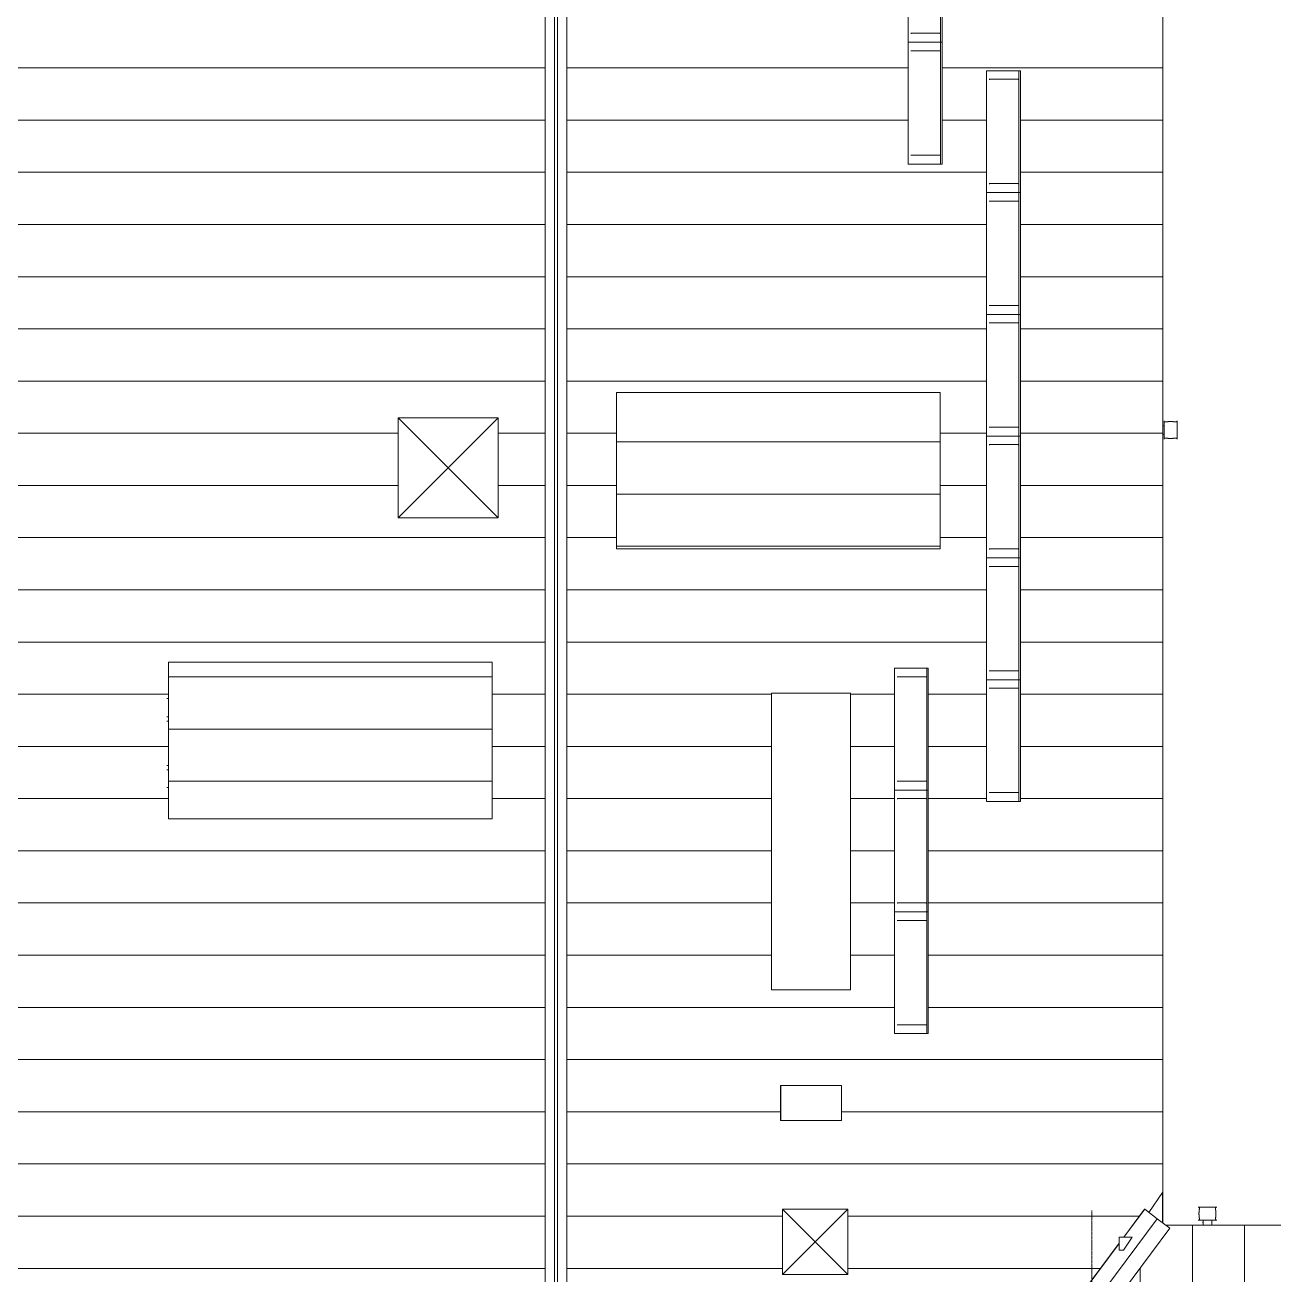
# Model space of a CAD drawing. Header units: millimetres. Extents: x -42533 to 645315, y 3457 to 82611.
# Drawn here: x 168623 to 182982, y 51862 to 66233 of the extents above; entities that cross this region are included whole.
import ezdxf

# ---------------------------------------------------------------- set-up
doc = ezdxf.new("R2010")
doc.units = ezdxf.units.MM
doc.linetypes.add('ADSK_Линия сетки', pattern=[25, 20, -2.5, 0, -2.5])
for name, color, linetype, lineweight in [('Воздуховоды', 7, 'Continuous', 18), ('Крыша', 7, 'Continuous', 9), ('Крыша штриховка', 7, 'Continuous', 9), ('Обобщенные модели', 7, 'Continuous', 18), ('Ограждение', 7, 'Continuous', 9), ('Оси', 253, 'Continuous', 9), ('Панели витража', 7, 'Continuous', 9), ('Перекрытие', 7, 'Continuous', 18), ('Стены наружные', 7, 'Continuous', 18), ('ШТРИХОВКА', 252, 'Continuous', 15)]:
    doc.layers.add(name, color=color, linetype=linetype, lineweight=lineweight)

# ---------------------------------------------------------------- blocks, each defined once
blk = doc.blocks.new('План 2 этажа')
at = {"layer": 'Крыша штриховка'}
h = blk.add_hatch(dxfattribs=at)
h.set_pattern_fill('FP_7', color=8, style=0, pattern_type=2)
h.set_pattern_definition([(0, (3122.9, 338.7), (0, 600), [])])
h.paths.add_polyline_path([(24948.8, 18230.272), (24948.667, 43997.505), (18096.357, 43997.505), (18096.357, 21280.018), (18240.312, 21280.018), (18394.573, 21377.531), (19190.803, 20129.989), (19193.948, 20124.208), (18993.345, 20101.85), (19551.947, 18893.732), (19545.109, 18901.778), (19104.572, 19591.027), (19576.179, 18230.272), (24948.667, 18230.272)])
h.paths.add_polyline_path([(24338.508, 25951.601), (20618.508, 25951.601), (20618.508, 27751.601), (24338.508, 27751.601), (24338.508, 26167.43)])
h.paths.add_polyline_path([(24340.709, 29410.698), (23259.922, 29410.698), (23259.922, 30560.698), (24409.922, 30560.698), (24409.922, 29410.698), (24400.541, 29410.698)])
h.paths.add_polyline_path([(20618.508, 35171.601), (20618.508, 36971.601), (24338.508, 36971.601), (24338.508, 35171.601), (20669.979, 35171.601)])
h.paths.add_polyline_path([(21693.919, 38560.698), (21118.919, 38560.698), (21118.919, 39710.698), (22268.919, 39710.698), (22268.919, 38560.698), (21808.014, 38560.698)])
h = blk.add_hatch(dxfattribs=at)
h.set_pattern_fill('FP_8', color=8, style=0, pattern_type=2)
h.set_pattern_definition([(180, (4673.15, 338.7), (-7e-14, -600), [])])
h.paths.add_polyline_path([(29136.204, 18230.272), (29736.176, 18230.272), (31176.109, 20365.061), (31041.737, 20388.474), (31049.794, 20401.666), (31548.032, 21069.772), (31547.815, 21140.018), (31600.418, 21140.018), (31840.36, 21461.764), (31890.582, 21424.31), (32046.275, 21655.135), (32046.791, 21307.818), (32051.357, 21304.413), (32051.357, 43997.505), (25198.915, 43997.505), (25198.915, 18230.272), (27042.435, 18230.272)])
h.paths.add_polyline_path([(26383.65, 19200.698), (25439.921, 19200.698), (25439.921, 20350.698), (26589.921, 20350.698), (26589.921, 19200.698)])
h.paths.add_polyline_path([(28089.32, 20711.696), (27678.922, 20711.696), (27678.922, 21461.696), (28428.922, 21461.696), (28428.922, 20711.696), (28266.709, 20711.696)])
h.paths.add_polyline_path([(27655.922, 22483.692), (27655.922, 22883.692), (28355.922, 22883.692), (28355.922, 22483.692), (27678.922, 22483.692)])
h.paths.add_polyline_path([(28977.408, 23480.202), (28964.045, 23480.202), (28964.045, 27680.202), (29353.244, 27680.202), (29353.244, 23480.202), (28979.121, 23480.202)])
h.paths.add_polyline_path([(27655.922, 23983.7), (27550.923, 23983.7), (27550.923, 27393.7), (28460.923, 27393.7), (28460.923, 23983.7), (27715.359, 23983.7)])
h.paths.add_polyline_path([(30057.639, 26149.666), (30023.315, 26149.666), (30023.315, 34549.666), (30412.514, 34549.666), (30412.514, 26149.666), (30183.088, 26149.666)])
h.paths.add_polyline_path([(27989.248, 29052.618), (25770.565, 29052.618), (25770.565, 30852.618), (29489.207, 30852.618), (29489.207, 29052.618), (28089.32, 29052.618)])
h.paths.add_polyline_path([(29126.052, 33477.578), (29122.646, 33477.578), (29122.646, 41877.578), (29511.846, 41877.578), (29511.846, 33477.578), (29127.757, 33477.578)])
h.paths.add_polyline_path([(27655.922, 35838.702), (27655.922, 36238.702), (28355.922, 36238.702), (28355.922, 35838.702), (28089.32, 35838.702)])
h.paths.add_polyline_path([(27550.923, 37423.7), (27550.923, 42023.7), (28460.923, 42023.7), (28460.923, 37423.7), (27854.654, 37423.7)])
h = blk.add_hatch(dxfattribs=at)
h.set_pattern_fill('FP_19', color=8, style=0, pattern_type=2)
h.set_pattern_definition([(180, (49306.55, 3239.7), (-7e-14, -600), [])])
h.paths.add_polyline_path([(25770.565, 29052.618), (29489.207, 29052.618), (29489.207, 30852.618), (25770.565, 30852.618), (25770.565, 29375.023)])
h = blk.add_hatch(dxfattribs=at)
h.set_pattern_fill('FP_20', color=8, style=0, pattern_type=2)
h.set_pattern_definition([(0, (801.16, -6061.3), (0, 600), [])])
h.paths.add_polyline_path([(24338.508, 25951.601), (24338.508, 27751.601), (20618.508, 27751.601), (20618.508, 25951.601), (23901.782, 25951.601)])
h = blk.add_hatch(dxfattribs=at)
h.set_pattern_fill('FP_9', color=8, style=0, pattern_type=2)
h.set_pattern_definition([(270, (842.4, -16860.6), (600, 4e-14), [])])
h.paths.add_polyline_path([(33323.741, 13727.567), (38561.401, 13727.567), (38561.401, 13870.523), (38536.457, 13870.23), (38450.578, 21210.018), (38450.578, 21260.018), (38561.401, 21260.018), (38561.401, 21280.018), (32084.069, 21280.018), (32132.058, 21244.23), (30695.26, 19317.578), (30795.993, 19317.578), (30775.173, 19257.578), (30650.515, 19257.578), (29869.541, 18211.892), (29870.689, 18210.718), (25704.645, 13743.182), (31635.996, 13727.567), (32964.784, 13727.567)])
h.paths.add_polyline_path([(11561.357, 13740.416), (11561.357, 13740.521), (11526.903, 13740.507)])
h.paths.add_polyline_path([(24101.353, 13747.403), (24081.951, 13775.515), (24089.825, 13775.515), (20054.748, 18104.105), (20056.478, 18105.419), (20054.748, 18104.416), (19974.307, 18230.272), (19576.179, 18230.272), (19104.572, 19591.027), (18087.478, 21182.333), (18240.312, 21280.018), (11501.357, 21280.018), (11501.357, 21221.225), (11611.357, 21221.225), (11611.357, 13801.225), (11561.357, 13801.225), (11561.357, 13780.416), (23901.782, 13747.928)])
h.paths.add_polyline_path([(33423.969, 13905.448), (33421.469, 13905.448), (33420.912, 13996.099), (33403.907, 13999.98), (33385.214, 14015.656), (33375.773, 14035.731), (33376.469, 14192.982), (33379.485, 14197.96), (33383.168, 14200.708), (33394.33, 14204.67), (33409.368, 14207.374), (33426.469, 14208.433), (33451.469, 14206.363), (33464.772, 14202.721), (33472.383, 14198.759), (33474.766, 14196.981), (33476.469, 14192.982), (33476.469, 14033.814), (33465.561, 14013.162), (33447.175, 13999.557), (33431.469, 13994.831), (33430.799, 13905.448), (33425.175, 13905.448)])
h.paths.add_polyline_path([(16661.357, 13905.448), (16656.357, 13905.448), (16655.8, 13996.099), (16638.795, 13999.98), (16620.102, 14015.656), (16610.661, 14035.731), (16611.357, 14192.982), (16614.373, 14197.96), (16618.056, 14200.708), (16629.218, 14204.67), (16644.256, 14207.374), (16661.357, 14208.433), (16686.357, 14206.363), (16699.66, 14202.721), (16707.271, 14198.759), (16709.654, 14196.981), (16711.357, 14192.982), (16711.357, 14033.814), (16700.449, 14013.162), (16682.063, 13999.557), (16666.357, 13994.831), (16665.688, 13905.448), (16662.651, 13905.448)])
at = {"layer": 'Воздуховоды', "color": 8}
for p, q in [((23259.922, 30560.698), (23834.922, 29985.698)), ((23259.922, 29410.698), (23259.922, 30560.698)), ((24409.922, 30560.698), (23259.922, 30560.698)), ((23259.922, 29410.698), (23259.922, 30560.698)), ((24409.922, 30560.698), (23259.922, 30560.698)), ((23834.922, 29985.698), (24409.922, 30560.698)), ((24409.922, 30560.698), (24409.922, 29410.698)), ((24409.922, 30560.698), (24409.922, 29410.698)), ((23834.922, 29985.698), (23259.922, 29410.698)), ((24409.922, 29410.698), (23834.922, 29985.698)), ((23259.922, 29410.698), (24409.922, 29410.698)), ((24409.922, 29410.698), (23259.922, 29410.698)), ((27678.922, 21461.696), (28053.922, 21086.696)), ((27678.922, 20711.696), (27678.922, 21461.696)), ((28428.922, 21461.696), (27678.922, 21461.696)), ((27678.922, 20711.696), (27678.922, 21461.696)), ((28428.922, 21461.696), (27678.922, 21461.696)), ((28053.922, 21086.696), (28428.922, 21461.696)), ((28428.922, 21461.696), (28428.922, 20711.696)), ((28428.922, 21461.696), (28428.922, 20711.696)), ((28053.922, 21086.696), (27678.922, 20711.696)), ((28428.922, 20711.696), (28053.922, 21086.696)), ((27678.922, 20711.696), (28428.922, 20711.696)), ((28428.922, 20711.696), (27678.922, 20711.696))]:
    blk.add_line(p, q, dxfattribs=at)
at = {"layer": 'Крыша', "color": 8}
for p, q in [((32051.357, 21304.413), (32051.357, 43997.505)), ((25770.565, 30852.618), (29489.207, 30852.618)), ((25770.565, 30852.618), (25770.565, 29052.618)), ((29489.207, 29052.618), (29489.207, 30852.618)), ((29489.207, 29052.618), (25770.565, 29052.618)), ((20618.508, 27751.601), (24338.508, 27751.601)), ((20618.508, 27751.601), (20618.508, 25951.601)), ((24338.508, 27751.601), (24338.508, 25951.601)), ((24338.508, 25951.601), (20618.508, 25951.601)), ((27655.922, 22883.692), (27656.922, 22883.692)), ((27656.922, 22483.692), (27655.922, 22483.692)), ((31890.582, 21424.31), (32046.275, 21655.135)), ((32046.275, 21655.135), (32046.275, 21308.203)), ((38561.401, 21280.018), (32084.069, 21280.018))]:
    blk.add_line(p, q, dxfattribs=at)
at = {"layer": 'Обобщенные модели', "color": 8, "lineweight": 9}
for p, q in [((29122.646, 34877.578), (29122.646, 36277.578)), ((29493.937, 36277.578), (29493.937, 34877.578)), ((29511.846, 34877.578), (29511.846, 36277.578)), ((29153.222, 34979.079), (29159.483, 34979.079)), ((29494.112, 34980.278), (29153.241, 34980.278)), ((29487.559, 34979.079), (29494.112, 34979.079)), ((29122.646, 34877.578), (29123.929, 34877.578)), ((29122.646, 33477.578), (29122.646, 34877.578)), ((29123.929, 34877.578), (29122.646, 34877.578)), ((29139.872, 34877.578), (29123.929, 34877.578)), ((29123.929, 34877.578), (29139.872, 34877.578)), ((29139.872, 34877.578), (29149.128, 34877.578)), ((29149.128, 34877.578), (29139.872, 34877.578)), ((29149.128, 34877.578), (29156.971, 34877.578)), ((29156.971, 34877.578), (29149.128, 34877.578)), ((29153.222, 34779.079), (29159.483, 34779.079)), ((29494.161, 34780.278), (29153.241, 34780.278)), ((29156.971, 34877.578), (29490.075, 34877.578)), ((29490.075, 34877.578), (29156.971, 34877.578)), ((29487.559, 34779.079), (29494.162, 34779.079)), ((29490.075, 34877.578), (29493.175, 34877.578)), ((29493.175, 34877.578), (29490.075, 34877.578)), ((29493.937, 34877.578), (29493.937, 33477.578)), ((29509.095, 34877.578), (29493.937, 34877.578)), ((29493.937, 34877.578), (29509.095, 34877.578)), ((29509.095, 34877.578), (29511.846, 34877.578)), ((29511.846, 34877.578), (29509.095, 34877.578)), ((29511.846, 33477.578), (29511.846, 34877.578)), ((30023.315, 34549.666), (30024.598, 34549.666)), ((30023.315, 33149.666), (30023.315, 34549.666)), ((30040.54, 34549.666), (30024.598, 34549.666)), ((30040.54, 34549.666), (30049.796, 34549.666)), ((30049.796, 34549.666), (30057.639, 34549.666)), ((30057.639, 34549.666), (30390.743, 34549.666)), ((30390.743, 34549.666), (30393.844, 34549.666)), ((30394.606, 34549.666), (30394.606, 33149.666)), ((30409.764, 34549.666), (30394.606, 34549.666)), ((30409.764, 34549.666), (30412.514, 34549.666)), ((30412.514, 33149.666), (30412.514, 34549.666)), ((30053.89, 34451.167), (30060.151, 34451.167)), ((30394.83, 34452.366), (30053.909, 34452.366)), ((30388.227, 34451.167), (30394.83, 34451.167)), ((29153.222, 33579.079), (29159.483, 33579.079)), ((29494.112, 33580.278), (29153.241, 33580.278)), ((29487.559, 33579.079), (29494.112, 33579.079)), ((29123.929, 33477.578), (29122.646, 33477.578)), ((29123.929, 33477.578), (29139.872, 33477.578)), ((29149.128, 33477.578), (29139.872, 33477.578)), ((29156.971, 33477.578), (29149.128, 33477.578)), ((29490.075, 33477.578), (29156.971, 33477.578)), ((29493.175, 33477.578), (29490.075, 33477.578)), ((29493.937, 33477.578), (29509.095, 33477.578)), ((29511.846, 33477.578), (29509.095, 33477.578)), ((30053.89, 33251.167), (30060.151, 33251.167)), ((30394.78, 33252.366), (30053.909, 33252.366)), ((30388.227, 33251.167), (30394.78, 33251.167)), ((30023.315, 33149.666), (30024.598, 33149.666)), ((30023.315, 31749.666), (30023.315, 33149.666)), ((30024.598, 33149.666), (30023.315, 33149.666)), ((30040.54, 33149.666), (30024.598, 33149.666)), ((30024.598, 33149.666), (30040.54, 33149.666)), ((30040.54, 33149.666), (30049.796, 33149.666)), ((30049.796, 33149.666), (30040.54, 33149.666)), ((30049.796, 33149.666), (30057.639, 33149.666)), ((30057.639, 33149.666), (30049.796, 33149.666)), ((30394.83, 33052.366), (30053.909, 33052.366)), ((30057.639, 33149.666), (30390.743, 33149.666)), ((30390.743, 33149.666), (30057.639, 33149.666)), ((30390.743, 33149.666), (30393.844, 33149.666)), ((30393.844, 33149.666), (30390.743, 33149.666)), ((30394.606, 33149.666), (30394.606, 31749.666)), ((30409.764, 33149.666), (30394.606, 33149.666)), ((30394.606, 33149.666), (30409.764, 33149.666)), ((30409.764, 33149.666), (30412.514, 33149.666)), ((30412.514, 33149.666), (30409.764, 33149.666)), ((30412.514, 31749.666), (30412.514, 33149.666)), ((30053.89, 33051.167), (30060.151, 33051.167)), ((30388.227, 33051.167), (30394.83, 33051.167)), ((30053.89, 31851.167), (30060.151, 31851.167)), ((30394.78, 31852.366), (30053.909, 31852.366)), ((30388.227, 31851.167), (30394.78, 31851.167)), ((30023.315, 31749.666), (30024.598, 31749.666)), ((30023.315, 30349.666), (30023.315, 31749.666)), ((30024.598, 31749.666), (30023.315, 31749.666)), ((30040.54, 31749.666), (30024.598, 31749.666)), ((30024.598, 31749.666), (30040.54, 31749.666)), ((30040.54, 31749.666), (30049.796, 31749.666)), ((30049.796, 31749.666), (30040.54, 31749.666)), ((30049.796, 31749.666), (30057.639, 31749.666)), ((30057.639, 31749.666), (30049.796, 31749.666)), ((30053.89, 31651.167), (30060.151, 31651.167)), ((30394.83, 31652.366), (30053.909, 31652.366)), ((30057.639, 31749.666), (30390.743, 31749.666)), ((30390.743, 31749.666), (30057.639, 31749.666)), ((30388.227, 31651.167), (30394.83, 31651.167)), ((30390.743, 31749.666), (30393.844, 31749.666)), ((30393.844, 31749.666), (30390.743, 31749.666)), ((30394.606, 31749.666), (30394.606, 30349.666)), ((30409.764, 31749.666), (30394.606, 31749.666)), ((30394.606, 31749.666), (30409.764, 31749.666)), ((30409.764, 31749.666), (30412.514, 31749.666)), ((30412.514, 31749.666), (30409.764, 31749.666)), ((30412.514, 30349.666), (30412.514, 31749.666)), ((30024.598, 30349.666), (30023.315, 30349.666)), ((30023.315, 30349.666), (30024.598, 30349.666)), ((30023.315, 28949.666), (30023.315, 30349.666)), ((30024.598, 30349.666), (30040.54, 30349.666)), ((30040.54, 30349.666), (30024.598, 30349.666)), ((30049.796, 30349.666), (30040.54, 30349.666)), ((30040.54, 30349.666), (30049.796, 30349.666)), ((30057.639, 30349.666), (30049.796, 30349.666)), ((30049.796, 30349.666), (30057.639, 30349.666)), ((30053.89, 30451.167), (30060.151, 30451.167)), ((30394.78, 30452.366), (30053.909, 30452.366)), ((30390.743, 30349.666), (30057.639, 30349.666)), ((30057.639, 30349.666), (30390.743, 30349.666)), ((30388.227, 30451.167), (30394.78, 30451.167)), ((30393.844, 30349.666), (30390.743, 30349.666)), ((30390.743, 30349.666), (30393.844, 30349.666)), ((30394.606, 30349.666), (30409.764, 30349.666)), ((30394.606, 30349.666), (30394.606, 28949.666)), ((30409.764, 30349.666), (30394.606, 30349.666)), ((30412.514, 30349.666), (30409.764, 30349.666)), ((30409.764, 30349.666), (30412.514, 30349.666)), ((30412.514, 28949.666), (30412.514, 30349.666)), ((30053.89, 30251.167), (30060.151, 30251.167)), ((30394.83, 30252.366), (30053.909, 30252.366)), ((30388.227, 30251.167), (30394.83, 30251.167)), ((30053.89, 29051.167), (30060.151, 29051.167)), ((30394.78, 29052.366), (30053.909, 29052.366)), ((30388.227, 29051.167), (30394.78, 29051.167)), ((30023.315, 28949.666), (30024.598, 28949.666)), ((30023.315, 27549.666), (30023.315, 28949.666)), ((30024.598, 28949.666), (30023.315, 28949.666)), ((30040.54, 28949.666), (30024.598, 28949.666)), ((30024.598, 28949.666), (30040.54, 28949.666)), ((30040.54, 28949.666), (30049.796, 28949.666)), ((30049.796, 28949.666), (30040.54, 28949.666)), ((30049.796, 28949.666), (30057.639, 28949.666)), ((30057.639, 28949.666), (30049.796, 28949.666)), ((30057.639, 28949.666), (30390.743, 28949.666)), ((30390.743, 28949.666), (30057.639, 28949.666)), ((30390.743, 28949.666), (30393.844, 28949.666)), ((30393.844, 28949.666), (30390.743, 28949.666)), ((30394.606, 28949.666), (30394.606, 27549.666)), ((30409.764, 28949.666), (30394.606, 28949.666)), ((30394.606, 28949.666), (30409.764, 28949.666)), ((30409.764, 28949.666), (30412.514, 28949.666)), ((30412.514, 28949.666), (30409.764, 28949.666)), ((30412.514, 27549.666), (30412.514, 28949.666)), ((30053.89, 28851.167), (30060.151, 28851.167)), ((30394.83, 28852.366), (30053.909, 28852.366)), ((30388.227, 28851.167), (30394.83, 28851.167)), ((28964.045, 27680.202), (28965.328, 27680.202)), ((28964.045, 26280.202), (28964.045, 27680.202)), ((28981.27, 27680.202), (28965.328, 27680.202)), ((28981.27, 27680.202), (28990.526, 27680.202)), ((28990.526, 27680.202), (28998.369, 27680.202)), ((28998.369, 27680.202), (29331.473, 27680.202)), ((29331.473, 27680.202), (29334.574, 27680.202)), ((29335.336, 27680.202), (29335.336, 26280.202)), ((29350.494, 27680.202), (29335.336, 27680.202)), ((29350.494, 27680.202), (29353.244, 27680.202)), ((29353.244, 26280.202), (29353.244, 27680.202)), ((30053.89, 27651.167), (30060.151, 27651.167)), ((30394.78, 27652.366), (30053.909, 27652.366)), ((30388.227, 27651.167), (30394.78, 27651.167)), ((28994.621, 27581.703), (29000.881, 27581.703)), ((29335.56, 27582.902), (28994.639, 27582.902)), ((29328.957, 27581.703), (29335.561, 27581.703)), ((30023.315, 27549.666), (30024.598, 27549.666)), ((30023.315, 26149.666), (30023.315, 27549.666)), ((30024.598, 27549.666), (30023.315, 27549.666)), ((30040.54, 27549.666), (30024.598, 27549.666)), ((30024.598, 27549.666), (30040.54, 27549.666)), ((30040.54, 27549.666), (30049.796, 27549.666)), ((30049.796, 27549.666), (30040.54, 27549.666)), ((30049.796, 27549.666), (30057.639, 27549.666)), ((30057.639, 27549.666), (30049.796, 27549.666)), ((30053.89, 27451.167), (30060.151, 27451.167)), ((30394.83, 27452.366), (30053.909, 27452.366)), ((30057.639, 27549.666), (30390.743, 27549.666)), ((30390.743, 27549.666), (30057.639, 27549.666)), ((30388.227, 27451.167), (30394.83, 27451.167)), ((30390.743, 27549.666), (30393.844, 27549.666)), ((30393.844, 27549.666), (30390.743, 27549.666)), ((30394.606, 27549.666), (30394.606, 26149.666)), ((30409.764, 27549.666), (30394.606, 27549.666)), ((30394.606, 27549.666), (30409.764, 27549.666)), ((30409.764, 27549.666), (30412.514, 27549.666)), ((30412.514, 27549.666), (30409.764, 27549.666)), ((30412.514, 26149.666), (30412.514, 27549.666)), ((28994.621, 26381.703), (29000.881, 26381.703)), ((29335.51, 26382.902), (28994.639, 26382.902)), ((29328.957, 26381.703), (29335.51, 26381.703)), ((28964.045, 26280.202), (28965.328, 26280.202)), ((28964.045, 24880.202), (28964.045, 26280.202)), ((28965.328, 26280.202), (28964.045, 26280.202)), ((28981.27, 26280.202), (28965.328, 26280.202)), ((28965.328, 26280.202), (28981.27, 26280.202)), ((28981.27, 26280.202), (28990.526, 26280.202)), ((28990.526, 26280.202), (28981.27, 26280.202)), ((28990.526, 26280.202), (28998.369, 26280.202)), ((28998.369, 26280.202), (28990.526, 26280.202)), ((28994.621, 26181.703), (29000.881, 26181.703)), ((29335.56, 26182.902), (28994.639, 26182.902)), ((28998.369, 26280.202), (29331.473, 26280.202)), ((29331.473, 26280.202), (28998.369, 26280.202)), ((29328.957, 26181.703), (29335.561, 26181.703)), ((29331.473, 26280.202), (29334.574, 26280.202)), ((29334.574, 26280.202), (29331.473, 26280.202)), ((29335.336, 26280.202), (29335.336, 24880.202)), ((29350.494, 26280.202), (29335.336, 26280.202)), ((29335.336, 26280.202), (29350.494, 26280.202)), ((29350.494, 26280.202), (29353.244, 26280.202)), ((29353.244, 26280.202), (29350.494, 26280.202)), ((29353.244, 24880.202), (29353.244, 26280.202)), ((30053.89, 26251.167), (30060.151, 26251.167)), ((30394.78, 26252.366), (30053.909, 26252.366)), ((30388.227, 26251.167), (30394.78, 26251.167)), ((30024.598, 26149.666), (30023.315, 26149.666)), ((30024.598, 26149.666), (30040.54, 26149.666)), ((30049.796, 26149.666), (30040.54, 26149.666)), ((30057.639, 26149.666), (30049.796, 26149.666)), ((30390.743, 26149.666), (30057.639, 26149.666)), ((30393.844, 26149.666), (30390.743, 26149.666)), ((30394.606, 26149.666), (30409.764, 26149.666)), ((30412.514, 26149.666), (30409.764, 26149.666)), ((28964.045, 24880.202), (28965.328, 24880.202)), ((28964.045, 23480.202), (28964.045, 24880.202)), ((28965.328, 24880.202), (28964.045, 24880.202)), ((28981.27, 24880.202), (28965.328, 24880.202)), ((28965.328, 24880.202), (28981.27, 24880.202)), ((28981.27, 24880.202), (28990.526, 24880.202)), ((28990.526, 24880.202), (28981.27, 24880.202)), ((28990.526, 24880.202), (28998.369, 24880.202)), ((28998.369, 24880.202), (28990.526, 24880.202)), ((28994.621, 24981.703), (29000.881, 24981.703)), ((29335.51, 24982.902), (28994.639, 24982.902)), ((28998.369, 24880.202), (29331.473, 24880.202)), ((29331.473, 24880.202), (28998.369, 24880.202)), ((29328.957, 24981.703), (29335.51, 24981.703)), ((29331.473, 24880.202), (29334.574, 24880.202)), ((29334.574, 24880.202), (29331.473, 24880.202)), ((29335.336, 24880.202), (29335.336, 23480.202)), ((29350.494, 24880.202), (29335.336, 24880.202)), ((29335.336, 24880.202), (29350.494, 24880.202)), ((29350.494, 24880.202), (29353.244, 24880.202)), ((29353.244, 24880.202), (29350.494, 24880.202)), ((29353.244, 23480.202), (29353.244, 24880.202)), ((28994.621, 24781.703), (29000.881, 24781.703)), ((29335.56, 24782.902), (28994.639, 24782.902)), ((29328.957, 24781.703), (29335.561, 24781.703)), ((28994.621, 23581.703), (29000.881, 23581.703)), ((29335.51, 23582.902), (28994.639, 23582.902)), ((29328.957, 23581.703), (29335.51, 23581.703)), ((28965.328, 23480.202), (28964.045, 23480.202)), ((28965.328, 23480.202), (28981.27, 23480.202)), ((28990.526, 23480.202), (28981.27, 23480.202)), ((28998.369, 23480.202), (28990.526, 23480.202)), ((29331.473, 23480.202), (28998.369, 23480.202)), ((29334.574, 23480.202), (29331.473, 23480.202)), ((29335.336, 23480.202), (29350.494, 23480.202)), ((29353.244, 23480.202), (29350.494, 23480.202))]:
    blk.add_line(p, q, dxfattribs=at)
at = {"layer": 'Обобщенные модели', "color": 8}
for p, q in [((32064.051, 30419.691), (32063.721, 30525.874)), ((32213.721, 30526.339), (32214.05, 30420.156)), ((32064.38, 30313.508), (32064.051, 30419.691)), ((32214.05, 30420.156), (32214.379, 30313.973)), ((32457.031, 21485.018), (32563.215, 21485.018)), ((32563.215, 21485.018), (32669.398, 21485.018)), ((32563.215, 21335.018), (32457.031, 21335.018)), ((32513.215, 21335.018), (32513.215, 21280.018)), ((32513.215, 21306.37), (32513.215, 21280.018)), ((32669.398, 21335.018), (32563.215, 21335.018)), ((32613.215, 21280.018), (32613.215, 21335.018)), ((32613.215, 21280.018), (32613.215, 21306.37))]:
    blk.add_line(p, q, dxfattribs=at)
at = {"layer": 'Обобщенные модели', "color": 8, "flags": 128}
for points in [[(32051.993, 30469.654), (32057.384, 30469.67), (32062.666, 30469.687), (32063.896, 30469.691)], [(32064.206, 30369.691), (32059.905, 30369.678), (32054.558, 30369.661), (32051.357, 30369.651)], [(32513.215, 21306.37), (32513.215, 21312.038), (32513.215, 21317.622), (32513.215, 21323.115), (32513.215, 21328.506), (32513.215, 21333.788), (32513.215, 21335.018)], [(32513.215, 21334.272), (32513.215, 21331.103), (32513.215, 21328.139), (32513.215, 21325.387), (32513.215, 21322.849), (32513.215, 21320.532), (32513.215, 21318.437), (32513.215, 21316.569), (32513.215, 21314.93), (32513.215, 21313.524), (32513.215, 21312.352), (32513.215, 21311.416), (32513.215, 21310.717), (32513.215, 21310.258), (32513.215, 21310.038)], [(32613.215, 21310.138), (32613.215, 21310.497), (32613.215, 21311.096), (32613.215, 21311.933), (32613.215, 21313.008), (32613.215, 21314.317), (32613.215, 21315.859), (32613.215, 21317.632), (32613.215, 21319.633), (32613.215, 21321.858), (32613.215, 21324.305), (32613.215, 21326.968), (32613.215, 21329.845), (32613.215, 21332.929), (32613.215, 21335.018)], [(32613.215, 21335.018), (32613.215, 21330.717), (32613.215, 21325.37), (32613.215, 21319.919), (32613.215, 21314.371), (32613.215, 21308.737), (32613.215, 21306.37)]]:
    blk.add_lwpolyline(points, dxfattribs=at)
at = {"layer": 'Обобщенные модели', "color": 8}
for start, end in [(165.3598094, 194.6401906), (345.3598094, 14.6401906)]:
    blk.add_arc((32563.215, 21310.018), 52, start, end, dxfattribs=at)
for points in [[(32063.721, 30525.874), (32063.728, 30523.604), (32064.435, 30519.627), (32067.305, 30515.839), (32070.877, 30513.927), (32073.633, 30513.123), (32076.124, 30512.743), (32078.142, 30512.595), (32080.299, 30512.551), (32082.581, 30512.573), (32084.983, 30512.687), (32087.505, 30512.909), (32090.138, 30513.193), (32092.877, 30513.492), (32095.712, 30513.827), (32098.638, 30514.223), (32101.651, 30514.634), (32104.748, 30515.022), (32107.921, 30515.4), (32111.161, 30515.791), (32114.465, 30516.161), (32118.945, 30516.586), (32124.673, 30517.033), (32134.012, 30517.516), (32143.499, 30517.545), (32152.838, 30517.119), (32158.566, 30516.708), (32163.046, 30516.311), (32166.35, 30515.961), (32169.592, 30515.591), (32172.766, 30515.233), (32175.865, 30514.864), (32178.881, 30514.471), (32181.811, 30514.093), (32184.649, 30513.776), (32187.39, 30513.494), (32190.027, 30513.226), (32192.552, 30513.02), (32194.955, 30512.921), (32197.239, 30512.913), (32199.395, 30512.971), (32201.413, 30513.133), (32203.901, 30513.53), (32206.65, 30514.353), (32210.206, 30516.289), (32213.048, 30520.096), (32213.728, 30524.072), (32213.721, 30526.339)], [(32214.379, 30313.973), (32214.372, 30316.243), (32213.665, 30320.219), (32210.795, 30324.007), (32207.223, 30325.919), (32204.467, 30326.723), (32201.976, 30327.103), (32199.958, 30327.252), (32197.802, 30327.296), (32195.519, 30327.274), (32193.117, 30327.16), (32190.596, 30326.938), (32187.962, 30326.654), (32185.224, 30326.355), (32182.389, 30326.019), (32179.462, 30325.624), (32176.449, 30325.212), (32173.352, 30324.824), (32170.179, 30324.446), (32166.939, 30324.056), (32163.636, 30323.686), (32159.156, 30323.261), (32153.428, 30322.814), (32144.088, 30322.331), (32134.602, 30322.302), (32125.263, 30322.727), (32119.535, 30323.139), (32115.054, 30323.536), (32111.75, 30323.885), (32108.509, 30324.256), (32105.334, 30324.614), (32102.235, 30324.983), (32099.219, 30325.376), (32096.29, 30325.753), (32093.452, 30326.071), (32090.71, 30326.353), (32088.073, 30326.621), (32085.549, 30326.827), (32083.145, 30326.926), (32080.862, 30326.933), (32078.705, 30326.875), (32076.687, 30326.713), (32074.199, 30326.317), (32071.45, 30325.494), (32067.894, 30323.558), (32065.052, 30319.751), (32064.373, 30315.774), (32064.38, 30313.508)], [(32457.031, 21335.018), (32459.301, 21335.018), (32463.28, 21335.712), (32467.077, 21338.57), (32469, 21342.136), (32469.812, 21344.89), (32470.2, 21347.38), (32470.355, 21349.397), (32470.406, 21351.553), (32470.391, 21353.836), (32470.284, 21356.238), (32470.07, 21358.761), (32469.794, 21361.395), (32469.503, 21364.134), (32469.177, 21366.97), (32468.79, 21369.898), (32468.388, 21372.912), (32468.01, 21376.01), (32467.642, 21379.185), (32467.261, 21382.426), (32466.901, 21385.73), (32466.49, 21390.212), (32466.061, 21395.941), (32465.607, 21405.282), (32465.607, 21414.769), (32466.062, 21424.106), (32466.491, 21429.833), (32466.902, 21434.312), (32467.262, 21437.615), (32467.642, 21440.855), (32468.01, 21444.029), (32468.389, 21447.127), (32468.791, 21450.142), (32469.178, 21453.07), (32469.504, 21455.907), (32469.795, 21458.647), (32470.071, 21461.283), (32470.285, 21463.807), (32470.391, 21466.211), (32470.406, 21468.494), (32470.354, 21470.651), (32470.198, 21472.669), (32469.81, 21475.159), (32468.995, 21477.91), (32467.07, 21481.472), (32463.272, 21484.325), (32459.298, 21485.018), (32457.031, 21485.018)], [(32669.398, 21485.018), (32667.128, 21485.018), (32663.15, 21484.323), (32659.352, 21481.465), (32657.43, 21477.899), (32656.617, 21475.146), (32656.229, 21472.656), (32656.074, 21470.638), (32656.024, 21468.482), (32656.039, 21466.199), (32656.145, 21463.797), (32656.359, 21461.274), (32656.635, 21458.64), (32656.926, 21455.901), (32657.252, 21453.065), (32657.639, 21450.137), (32658.041, 21447.123), (32658.42, 21444.025), (32658.788, 21440.85), (32659.168, 21437.609), (32659.528, 21434.305), (32659.939, 21429.823), (32660.368, 21424.094), (32660.822, 21414.753), (32660.822, 21405.266), (32660.367, 21395.929), (32659.938, 21390.202), (32659.527, 21385.723), (32659.167, 21382.42), (32658.787, 21379.18), (32658.419, 21376.006), (32658.041, 21372.908), (32657.638, 21369.893), (32657.252, 21366.965), (32656.925, 21364.128), (32656.635, 21361.388), (32656.359, 21358.752), (32656.145, 21356.228), (32656.038, 21353.824), (32656.024, 21351.541), (32656.075, 21349.384), (32656.231, 21347.366), (32656.62, 21344.876), (32657.434, 21342.125), (32659.359, 21338.563), (32663.157, 21335.71), (32667.132, 21335.018), (32669.398, 21335.018)]]:
    blk.add_open_spline(points, degree=3, knots=[-1, -1, -1, -1, -0.941176471, -0.882352941, -0.852941176, -0.823529412, -0.808823529, -0.794117647, -0.779411765, -0.764705882, -0.75, -0.735294118, -0.720588235, -0.705882353, -0.691176471, -0.676470588, -0.661764706, -0.647058824, -0.632352941, -0.617647059, -0.602941176, -0.588235294, -0.558823529, -0.529411765, -0.470588235, -0.441176471, -0.411764706, -0.397058824, -0.382352941, -0.367647059, -0.352941176, -0.338235294, -0.323529412, -0.308823529, -0.294117647, -0.279411765, -0.264705882, -0.25, -0.235294118, -0.220588235, -0.205882353, -0.191176471, -0.176470588, -0.147058824, -0.117647059, -0.058823529, 0, 0, 0, 0], dxfattribs=at)
at = {"layer": 'Ограждение', "color": 8}
for p, q in [((24948.8, 43997.505), (24948.8, 18230.272)), ((25056.865, 43997.505), (25056.865, 18230.272)), ((25090.85, 18230.272), (25090.85, 43997.505)), ((25198.915, 43997.505), (25198.915, 18230.272)), ((31600.418, 21140.018), (31840.36, 21461.764)), ((31841.504, 21460.91), (31602.199, 21140.018)), ((31840.36, 21461.764), (31841.504, 21460.91)), ((31841.504, 21460.91), (31986.654, 21352.665)), ((30475.078, 19325.739), (31986.654, 21352.665)), ((31986.654, 21352.665), (32130.913, 21245.084)), ((29869.262, 18212.357), (32130.913, 21245.084)), ((29870.275, 18211.325), (32132.058, 21244.23)), ((32130.913, 21245.084), (32132.058, 21244.23)), ((31548.04, 21067.393), (31041.737, 20388.474)), ((31049.794, 20401.666), (31548.032, 21069.772))]:
    blk.add_line(p, q, dxfattribs=at)
at = {"layer": 'Оси', "color": 8, "linetype": 'ADSK_Линия сетки'}
blk.add_line((31235.923, -4690.674), (31235.923, 21446.28), dxfattribs=at)
at = {"layer": 'Панели витража', "color": 8}
for p, q in [((20618.508, 27331.81), (20600.459, 27331.81)), ((20618.508, 27121.81), (20600.459, 27121.81)), ((20618.508, 27071.81), (20600.459, 27071.81)), ((20618.508, 26561.81), (20600.459, 26561.81)), ((20618.508, 26511.81), (20600.459, 26511.81)), ((20618.508, 26311.81), (20600.459, 26311.81))]:
    blk.add_line(p, q, dxfattribs=at)
at = {"layer": 'Перекрытие', "color": 8}
for p, q in [((28460.923, 27393.7), (27550.923, 27393.7)), ((27550.923, 27393.7), (27550.923, 23983.7)), ((28460.923, 23983.7), (28460.923, 27393.7)), ((27550.923, 23983.7), (28460.923, 23983.7))]:
    blk.add_line(p, q, dxfattribs=at)
at = {"layer": 'Стены наружные', "color": 8}
for p, q in [((27655.922, 22884.692), (28356.922, 22884.692)), ((27655.922, 22482.692), (27655.922, 22884.692)), ((28355.922, 22883.692), (27656.922, 22883.692)), ((27656.922, 22483.692), (27656.922, 22883.692)), ((28355.922, 22483.692), (28355.922, 22883.692)), ((28356.922, 22884.692), (28356.922, 22482.692)), ((28356.922, 22482.692), (27655.922, 22482.692)), ((27656.922, 22483.692), (28355.922, 22483.692)), ((31547.815, 21140.018), (31698.824, 21140.018)), ((31547.815, 21140.018), (31548.28, 20990.018)), ((31597.648, 20990.018), (31698.824, 21140.018)), ((31597.648, 20990.018), (31548.28, 20990.018))]:
    blk.add_line(p, q, dxfattribs=at)

msp = doc.modelspace()

# ---------------------------------------------------------------- block references
at = {"layer": 'ШТРИХОВКА'}
msp.add_blockref('План 2 этажа', (149653.4, 31156.8), dxfattribs=at)

doc.saveas('drawing.dxf')
